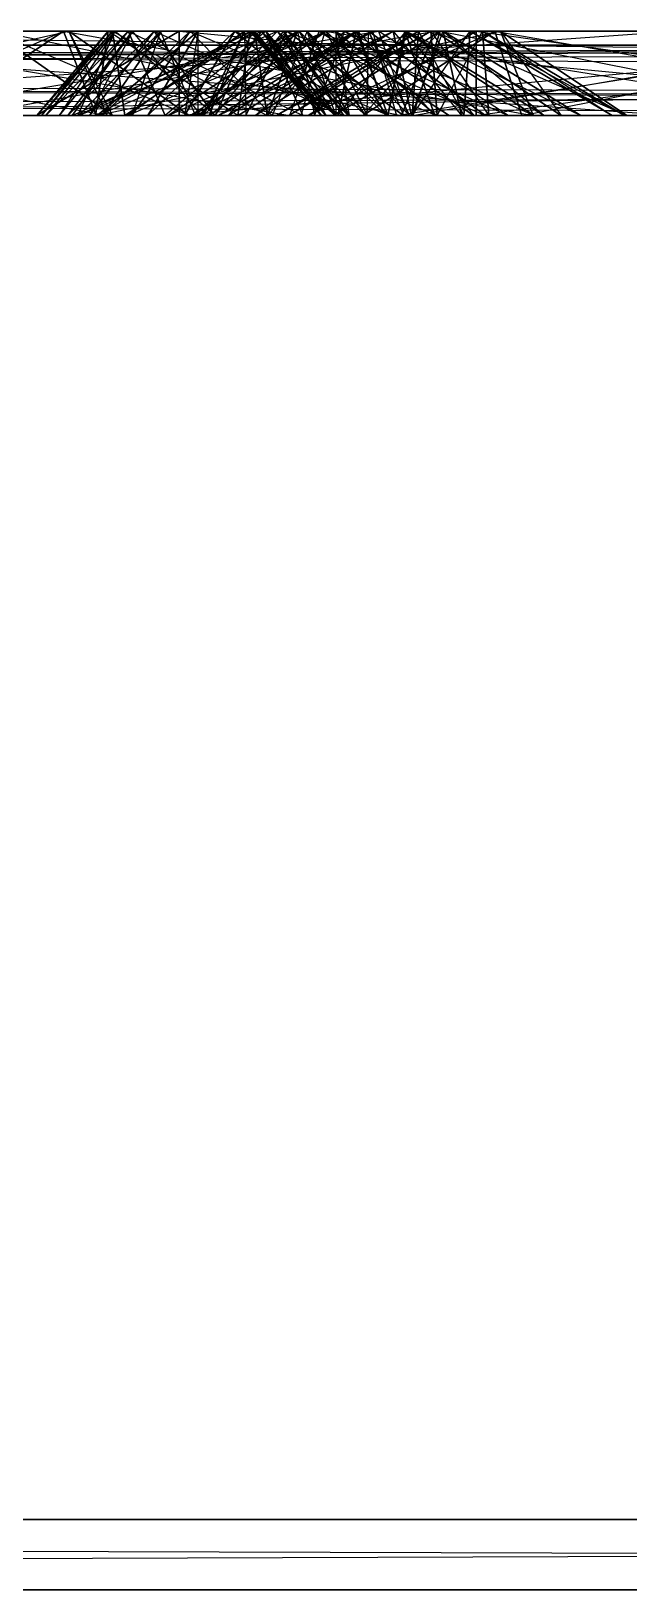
# Model space of a CAD drawing. Extents: x -14.5 to 19.3, y -2 to 15.6.
# Drawn here: x 0.022 to 0.447, y -0.55 to 0.56 of the extents above; entities that cross this region are included whole.
import ezdxf

# ---------------------------------------------------------------- set-up
doc = ezdxf.new("R2010")
doc.units = 0
doc.layers.add('UB3D', color=1, linetype='CONTINUOUS')

msp = doc.modelspace()

# ---------------------------------------------------------------- linework, layer by layer
at = {"layer": 'UB3D', "color": 2}
for points in [[(-12.573002, 0.56, 1.4732), (-12.573002, 0.5, 1.4224), (6.053666, 0.56, 1.4732)], [(-12.573002, 0.5, 1.4224), (6.053666, 0.56, 1.4732), (6.053666, 0.5, 1.4224)], [(-12.573002, 0.5, 1.6256), (-12.573002, 0.56, 1.5748), (6.053666, 0.5, 1.6256)], [(-12.573002, 0.56, 1.5748), (6.053666, 0.5, 1.6256), (6.053666, 0.56, 1.5748)], [(-12.573002, 0.56, 1.4732), (-12.573002, 0.56, 1.5748), (6.053666, 0.56, 1.4732)], [(-12.573002, 0.56, 1.5748), (6.053666, 0.56, 1.4732), (6.053666, 0.56, 1.5748)], [(-12.573002, 0.56, -13.7668), (-12.573002, 0.5, -13.8176), (6.053664, 0.56, -13.7668)], [(-12.573002, 0.5, -13.8176), (6.053664, 0.56, -13.7668), (6.053664, 0.5, -13.8176)], [(-12.573002, 0.5, -13.6144), (-12.573002, 0.56, -13.6652), (6.053664, 0.5, -13.6144)], [(-12.573002, 0.56, -13.6652), (6.053664, 0.5, -13.6144), (6.053664, 0.56, -13.6652)], [(-12.573002, 0.56, -13.7668), (-12.573002, 0.56, -13.6652), (6.053664, 0.56, -13.7668)], [(-12.573002, 0.56, -13.6652), (6.053664, 0.56, -13.7668), (6.053664, 0.56, -13.6652)], [(-10.879668, 0.56, -1.0668), (-10.879668, 0.5, -1.1176), (4.360332, 0.56, -1.0668)], [(-10.879668, 0.5, -1.1176), (4.360332, 0.56, -1.0668), (4.360332, 0.5, -1.1176)], [(-10.879668, 0.5, -0.9144), (-10.879668, 0.56, -0.9652), (4.360332, 0.5, -0.9144)], [(-10.879668, 0.56, -0.9652), (4.360332, 0.5, -0.9144), (4.360332, 0.56, -0.9652)], [(-10.879668, 0.56, -1.0668), (-10.879668, 0.56, -0.9652), (4.360332, 0.56, -1.0668)], [(-10.879668, 0.56, -0.9652), (4.360332, 0.56, -1.0668), (4.360332, 0.56, -0.9652)], [(-10.879668, 0.56, -11.2268), (-10.879668, 0.5, -11.2776), (4.360332, 0.56, -11.2268)], [(-10.879668, 0.5, -11.2776), (4.360332, 0.56, -11.2268), (4.360332, 0.5, -11.2776)], [(-10.879668, 0.5, -11.0744), (-10.879668, 0.56, -11.1252), (4.360332, 0.5, -11.0744)], [(-10.879668, 0.56, -11.1252), (4.360332, 0.5, -11.0744), (4.360332, 0.56, -11.1252)], [(-10.879668, 0.56, -11.2268), (-10.879668, 0.56, -11.1252), (4.360332, 0.56, -11.2268)], [(-10.879668, 0.56, -11.1252), (4.360332, 0.56, -11.2268), (4.360332, 0.56, -11.1252)], [(-10.456336, 0.56, -1.490133), (-10.456336, 0.5, -1.540933), (3.936998, 0.56, -1.490133)], [(-10.456336, 0.5, -1.540933), (3.936998, 0.56, -1.490133), (3.936998, 0.5, -1.540933)], [(-10.456336, 0.5, -1.337733), (-10.456336, 0.56, -1.388533), (3.936998, 0.5, -1.337733)], [(-10.456336, 0.56, -1.388533), (3.936998, 0.5, -1.337733), (3.936998, 0.56, -1.388533)], [(-10.456336, 0.56, -1.490133), (-10.456336, 0.56, -1.388533), (3.936998, 0.56, -1.490133)], [(-10.456336, 0.56, -1.388533), (3.936998, 0.56, -1.490133), (3.936998, 0.56, -1.388533)], [(-10.456336, 0.56, -10.803467), (-10.456336, 0.5, -10.854267), (3.936998, 0.56, -10.803467)], [(-10.456336, 0.5, -10.854267), (3.936998, 0.56, -10.803467), (3.936998, 0.5, -10.854267)], [(-10.456336, 0.5, -10.651067), (-10.456336, 0.56, -10.701867), (3.936998, 0.5, -10.651067)], [(-10.456336, 0.56, -10.701867), (3.936998, 0.5, -10.651067), (3.936998, 0.56, -10.701867)], [(-10.456336, 0.56, -10.803467), (-10.456336, 0.56, -10.701867), (3.936998, 0.56, -10.803467)], [(-10.456336, 0.56, -10.701867), (3.936998, 0.56, -10.803467), (3.936998, 0.56, -10.701867)], [(-0.508, 0.56, 2.785532), (-0.508, 0.5, 2.734732), (4.572, 0.56, 2.785532)], [(-0.508, 0.5, 2.734732), (4.572, 0.56, 2.785532), (4.572, 0.5, 2.734732)], [(-0.508, 0.5, 2.937932), (-0.508, 0.56, 2.887132), (4.572, 0.5, 2.937932)], [(-0.508, 0.56, 2.887132), (4.572, 0.5, 2.937932), (4.572, 0.56, 2.887132)], [(-0.508, 0.56, 2.785532), (-0.508, 0.56, 2.887132), (4.572, 0.56, 2.785532)], [(-0.508, 0.56, 2.887132), (4.572, 0.56, 2.785532), (4.572, 0.56, 2.887132)], [(-0.366889, 0.56, 12.972748), (-0.366889, 0.5, 12.921948), (0.479777, 0.56, 12.972748)], [(-0.366889, 0.5, 12.921948), (0.479777, 0.56, 12.972748), (0.479777, 0.5, 12.921948)], [(-0.366889, 0.5, 13.125148), (-0.366889, 0.56, 13.074348), (0.479777, 0.5, 13.125148)], [(-0.366889, 0.56, 13.074348), (0.479777, 0.5, 13.125148), (0.479777, 0.56, 13.074348)], [(-0.366889, 0.56, 12.972748), (-0.366889, 0.56, 13.074348), (0.479777, 0.56, 12.972748)], [(-0.366889, 0.56, 13.074348), (0.479777, 0.56, 12.972748), (0.479777, 0.56, 13.074348)], [(-0.247438, 0.56, 10.109511), (-0.302026, 0.56, 10.195199), (0.048461, 0.56, 10.29802)], [(-0.302026, 0.56, 10.195199), (0.048461, 0.56, 10.29802), (-0.006127, 0.56, 10.383708)], [(-0.220143, 0.5, 3.649332), (-0.247438, 0.56, 3.606488), (0.075756, 0.5, 3.460823)], [(-0.247438, 0.56, 3.606488), (0.075756, 0.5, 3.460823), (0.048461, 0.56, 3.417979)], [(-0.247438, 0.56, 3.606488), (-0.006127, 0.56, 3.332291), (0.048461, 0.56, 3.417979)], [(-0.247438, 0.56, 10.109511), (-0.220143, 0.5, 10.066667), (0.048461, 0.56, 10.29802)], [(-0.220143, 0.5, 10.066667), (0.048461, 0.56, 10.29802), (0.075756, 0.5, 10.255176)], [(-0.172261, 0.5, 11.193868), (-0.151195, 0.56, 11.147642), (0.205804, 0.5, 11.366163)], [(-0.151195, 0.56, 11.147642), (0.205804, 0.5, 11.366163), (0.22687, 0.56, 11.319937)], [(-0.109063, 0.56, 11.055192), (-0.151195, 0.56, 11.147642), (0.269002, 0.56, 11.227487)], [(-0.151195, 0.56, 11.147642), (0.269002, 0.56, 11.227487), (0.22687, 0.56, 11.319937)], [(-0.109063, 0.56, 11.055192), (-0.087997, 0.5, 11.008966), (0.269002, 0.56, 11.227487)], [(-0.045496, 0.5, 10.248892), (-0.092408, 0.5, 10.33901), (0.044623, 0.56, 10.295805)], [(-0.092408, 0.5, 10.33901), (0.044623, 0.56, 10.295805), (-0.002289, 0.56, 10.385923)], [(-0.087997, 0.5, 11.008966), (0.269002, 0.56, 11.227487), (0.290068, 0.5, 11.181261)], [(-0.045496, 0.5, 3.467107), (0.06808, 0.5, 3.465254), (0.044623, 0.56, 3.420194)], [(-0.045496, 0.5, 3.467107), (-0.002289, 0.56, 3.330076), (0.044623, 0.56, 3.420194)], [(-0.045496, 0.5, 10.248892), (0.044623, 0.56, 10.295805), (0.06808, 0.5, 10.250745)], [(-0.006127, 0.56, 3.332291), (-0.033422, 0.5, 3.289447), (0.079561, 0.5, 3.277702)], [(-0.033422, 0.5, 10.426552), (-0.006127, 0.56, 10.383708), (0.079561, 0.5, 10.438297)], [(-0.002289, 0.56, 3.330076), (-0.025746, 0.5, 3.285016), (0.308914, 0.56, 3.168073)], [(-0.025746, 0.5, 3.285016), (0.308914, 0.56, 3.168073), (0.285457, 0.5, 3.123013)], [(-0.025746, 0.5, 10.430983), (-0.002289, 0.56, 10.385923), (0.285457, 0.5, 10.592986)], [(-0.006127, 0.56, 3.332291), (0.048461, 0.56, 3.417979), (0.079561, 0.5, 3.277702)], [(0.048461, 0.56, 10.29802), (-0.006127, 0.56, 10.383708), (0.134149, 0.5, 10.352609)], [(-0.006127, 0.56, 10.383708), (0.134149, 0.5, 10.352609), (0.079561, 0.5, 10.438297)], [(-0.002289, 0.56, 3.330076), (0.044623, 0.56, 3.420194), (0.308914, 0.56, 3.168073)], [(-0.002289, 0.56, 10.385923), (0.285457, 0.5, 10.592986), (0.308914, 0.56, 10.547926)], [(0.044623, 0.56, 10.295805), (-0.002289, 0.56, 10.385923), (0.355826, 0.56, 10.457808)], [(-0.002289, 0.56, 10.385923), (0.355826, 0.56, 10.457808), (0.308914, 0.56, 10.547926)], [(0.0254, 0.5, 7.865532), (0.127, 0.56, 7.865532), (0.127, 0.5, 7.814732)], [(0.0254, 0.5, 7.967132), (0.127, 0.5, 8.017932), (0.127, 0.56, 7.967132)], [(0.0254, 0.5, 7.865532), (0.0254, 0.5, 7.967132), (0.127, 0.56, 7.865532)], [(0.0254, 0.5, 7.967132), (0.127, 0.56, 7.865532), (0.127, 0.56, 7.967132)], [(0.025401, 0.5, 8.288869), (0.127, 0.56, 8.288869), (0.127, 0.5, 8.238069)], [(0.025401, 0.5, 8.390467), (0.127, 0.5, 8.441267), (0.127, 0.56, 8.390467)], [(0.025401, 0.5, 8.288869), (0.025401, 0.5, 8.390467), (0.127, 0.56, 8.288869)], [(0.025401, 0.5, 8.390467), (0.127, 0.56, 8.288869), (0.127, 0.56, 8.390467)], [(0.067578, 0.5, 5.68478), (0.07643, 0.56, 5.583572), (0.025826, 0.5, 5.579146)], [(0.07643, 0.56, 5.583572), (0.025826, 0.5, 5.579146), (0.079645, 0.56, 5.546817)], [(0.025826, 0.5, 5.579146), (0.079645, 0.56, 5.546817), (0.029041, 0.5, 5.542391)], [(0.067578, 0.5, 5.491216), (0.025826, 0.5, 5.59685), (0.07643, 0.56, 5.592424)], [(0.025826, 0.5, 5.59685), (0.07643, 0.56, 5.592424), (0.029041, 0.5, 5.633606)], [(0.079645, 0.56, 5.546817), (0.029041, 0.5, 5.542391), (0.088497, 0.5, 5.445609)], [(0.07643, 0.56, 5.592424), (0.029041, 0.5, 5.633606), (0.079645, 0.56, 5.62918)], [(0.029041, 0.5, 5.633606), (0.079645, 0.56, 5.62918), (0.088497, 0.5, 5.730388)], [(0.054887, 0.5, 5.636228), (0.081183, 0.56, 5.538095), (0.032116, 0.5, 5.524947)], [(0.081183, 0.56, 5.538095), (0.032116, 0.5, 5.524947), (0.090733, 0.56, 5.502457)], [(0.032116, 0.5, 5.524947), (0.090733, 0.56, 5.502457), (0.041666, 0.5, 5.489309)], [(0.05489, 0.5, 5.539767), (0.032116, 0.5, 5.651047), (0.081183, 0.56, 5.6379)], [(0.032116, 0.5, 5.651047), (0.081183, 0.56, 5.6379), (0.041665, 0.5, 5.686686)], [(0.081183, 0.56, 5.6379), (0.041665, 0.5, 5.686686), (0.090732, 0.56, 5.673539)], [(0.041665, 0.5, 5.686686), (0.090732, 0.56, 5.673539), (0.117025, 0.5, 5.771672)], [(0.090733, 0.56, 5.502457), (0.041666, 0.5, 5.489309), (0.117029, 0.5, 5.404324)], [(0.06808, 0.5, 3.465254), (0.044623, 0.56, 3.420194), (0.379283, 0.5, 3.303251)], [(0.044623, 0.56, 3.420194), (0.379283, 0.5, 3.303251), (0.355826, 0.56, 3.258191)], [(0.044623, 0.56, 3.420194), (0.308914, 0.56, 3.168073), (0.355826, 0.56, 3.258191)], [(0.044623, 0.56, 10.295805), (0.06808, 0.5, 10.250745), (0.355826, 0.56, 10.457808)], [(0.050822, 0.5, 5.589783), (0.04772, 0.5, 5.70333), (0.093759, 0.56, 5.681861)], [(0.04772, 0.5, 5.70333), (0.093759, 0.56, 5.681861), (0.063313, 0.5, 5.736769)], [(0.050823, 0.5, 5.586215), (0.09376, 0.56, 5.494137), (0.047721, 0.5, 5.472668)], [(0.09376, 0.56, 5.494137), (0.047721, 0.5, 5.472668), (0.109353, 0.56, 5.460698)], [(0.047721, 0.5, 5.472668), (0.109353, 0.56, 5.460698), (0.063314, 0.5, 5.439229)], [(0.075756, 0.5, 3.460823), (0.048461, 0.56, 3.417979), (0.134149, 0.5, 3.36339)], [(0.048461, 0.56, 3.417979), (0.079561, 0.5, 3.277702), (0.134149, 0.5, 3.36339)], [(0.048461, 0.56, 10.29802), (0.075756, 0.5, 10.255176), (0.134149, 0.5, 10.352609)], [(0.1429, 0.5, 5.546847), (0.050822, 0.5, 5.589783), (0.185837, 0.56, 5.638925)], [(0.050822, 0.5, 5.589783), (0.185837, 0.56, 5.638925), (0.093759, 0.56, 5.681861)], [(0.050823, 0.5, 5.586215), (0.142901, 0.5, 5.629151), (0.09376, 0.56, 5.494137)], [(0.054887, 0.5, 5.636228), (0.153019, 0.5, 5.662524), (0.081183, 0.56, 5.538095)], [(0.153022, 0.5, 5.513475), (0.05489, 0.5, 5.539767), (0.179315, 0.56, 5.611608)], [(0.05489, 0.5, 5.539767), (0.179315, 0.56, 5.611608), (0.081183, 0.56, 5.6379)], [(0.055508, 0.5, 5.536252), (0.113781, 0.56, 5.45303), (0.07217, 0.5, 5.423893)], [(0.055508, 0.5, 5.536252), (0.13873, 0.5, 5.594524), (0.113781, 0.56, 5.45303)], [(0.055509, 0.5, 5.639745), (0.072169, 0.5, 5.752103), (0.11378, 0.56, 5.722967)], [(0.138731, 0.5, 5.581475), (0.055509, 0.5, 5.639745), (0.197002, 0.56, 5.664697)], [(0.055509, 0.5, 5.639745), (0.197002, 0.56, 5.664697), (0.11378, 0.56, 5.722967)], [(0.093759, 0.56, 5.681861), (0.063313, 0.5, 5.736769), (0.109352, 0.56, 5.7153)], [(0.063313, 0.5, 5.736769), (0.109352, 0.56, 5.7153), (0.152289, 0.5, 5.807378)], [(0.109353, 0.56, 5.460698), (0.063314, 0.5, 5.439229), (0.15229, 0.5, 5.36862)], [(0.067578, 0.5, 5.68478), (0.168786, 0.5, 5.693632), (0.07643, 0.56, 5.583572)], [(0.168786, 0.5, 5.482364), (0.067578, 0.5, 5.491216), (0.177638, 0.56, 5.583572)], [(0.067578, 0.5, 5.491216), (0.177638, 0.56, 5.583572), (0.07643, 0.56, 5.592424)], [(0.06808, 0.5, 10.250745), (0.355826, 0.56, 10.457808), (0.379283, 0.5, 10.412748)], [(0.068796, 0.5, 5.688136), (0.104715, 0.5, 5.795893), (0.140634, 0.56, 5.759974)], [(0.140634, 0.5, 5.616298), (0.068796, 0.5, 5.688136), (0.212472, 0.56, 5.688136)], [(0.068796, 0.5, 5.688136), (0.212472, 0.56, 5.688136), (0.140634, 0.56, 5.759974)], [(0.068798, 0.5, 5.487861), (0.140636, 0.56, 5.416023), (0.104717, 0.5, 5.380104)], [(0.068798, 0.5, 5.487861), (0.140636, 0.5, 5.559699), (0.140636, 0.56, 5.416023)], [(0.072169, 0.5, 5.752103), (0.11378, 0.56, 5.722967), (0.093331, 0.5, 5.782326)], [(0.113781, 0.56, 5.45303), (0.07217, 0.5, 5.423893), (0.134944, 0.56, 5.422806)], [(0.07217, 0.5, 5.423893), (0.134944, 0.56, 5.422806), (0.093333, 0.5, 5.393669)], [(0.168786, 0.5, 5.693632), (0.07643, 0.56, 5.583572), (0.177638, 0.56, 5.592424)], [(0.07643, 0.56, 5.583572), (0.177638, 0.56, 5.592424), (0.079645, 0.56, 5.546817)], [(0.177638, 0.56, 5.583572), (0.07643, 0.56, 5.592424), (0.180853, 0.56, 5.620328)], [(0.07643, 0.56, 5.592424), (0.180853, 0.56, 5.620328), (0.079645, 0.56, 5.62918)], [(0.177638, 0.56, 5.592424), (0.079645, 0.56, 5.546817), (0.180853, 0.56, 5.555669)], [(0.079645, 0.56, 5.546817), (0.180853, 0.56, 5.555669), (0.088497, 0.5, 5.445609)], [(0.180853, 0.56, 5.620328), (0.079645, 0.56, 5.62918), (0.189705, 0.5, 5.721536)], [(0.079645, 0.56, 5.62918), (0.189705, 0.5, 5.721536), (0.088497, 0.5, 5.730388)], [(0.153019, 0.5, 5.662524), (0.081183, 0.56, 5.538095), (0.179315, 0.56, 5.564391)], [(0.081183, 0.56, 5.538095), (0.179315, 0.56, 5.564391), (0.090733, 0.56, 5.502457)], [(0.179315, 0.56, 5.611608), (0.081183, 0.56, 5.6379), (0.188864, 0.56, 5.647247)], [(0.081183, 0.56, 5.6379), (0.188864, 0.56, 5.647247), (0.090732, 0.56, 5.673539)], [(0.180853, 0.56, 5.555669), (0.088497, 0.5, 5.445609), (0.189705, 0.5, 5.454461)], [(0.090284, 0.5, 5.733482), (0.144369, 0.5, 5.833366), (0.173506, 0.56, 5.791755)], [(0.148556, 0.5, 5.65026), (0.090284, 0.5, 5.733482), (0.231778, 0.56, 5.708533)], [(0.090284, 0.5, 5.733482), (0.231778, 0.56, 5.708533), (0.173506, 0.56, 5.791755)], [(0.090287, 0.5, 5.442513), (0.173509, 0.56, 5.384242), (0.144373, 0.5, 5.342631)], [(0.090287, 0.5, 5.442513), (0.148557, 0.5, 5.525735), (0.173509, 0.56, 5.384242)], [(0.188864, 0.56, 5.647247), (0.090732, 0.56, 5.673539), (0.215157, 0.5, 5.74538)], [(0.090732, 0.56, 5.673539), (0.215157, 0.5, 5.74538), (0.117025, 0.5, 5.771672)], [(0.179315, 0.56, 5.564391), (0.090733, 0.56, 5.502457), (0.188865, 0.56, 5.528753)], [(0.090733, 0.56, 5.502457), (0.188865, 0.56, 5.528753), (0.117029, 0.5, 5.404324)], [(0.11378, 0.56, 5.722967), (0.093331, 0.5, 5.782326), (0.134942, 0.56, 5.75319)], [(0.093331, 0.5, 5.782326), (0.134942, 0.56, 5.75319), (0.193213, 0.5, 5.836412)], [(0.134944, 0.56, 5.422806), (0.093333, 0.5, 5.393669), (0.193217, 0.5, 5.339584)], [(0.185837, 0.56, 5.638925), (0.093759, 0.56, 5.681861), (0.20143, 0.56, 5.672364)], [(0.093759, 0.56, 5.681861), (0.20143, 0.56, 5.672364), (0.109352, 0.56, 5.7153)], [(0.142901, 0.5, 5.629151), (0.09376, 0.56, 5.494137), (0.185838, 0.56, 5.537073)], [(0.09376, 0.56, 5.494137), (0.185838, 0.56, 5.537073), (0.109353, 0.56, 5.460698)], [(0.104715, 0.5, 5.795893), (0.140634, 0.56, 5.759974), (0.130804, 0.5, 5.821982)], [(0.140636, 0.56, 5.416023), (0.104717, 0.5, 5.380104), (0.166725, 0.56, 5.389934)], [(0.104717, 0.5, 5.380104), (0.166725, 0.56, 5.389934), (0.130806, 0.5, 5.354015)], [(0.20143, 0.56, 5.672364), (0.109352, 0.56, 5.7153), (0.244367, 0.5, 5.764442)], [(0.109352, 0.56, 5.7153), (0.244367, 0.5, 5.764442), (0.152289, 0.5, 5.807378)], [(0.185838, 0.56, 5.537073), (0.109353, 0.56, 5.460698), (0.201431, 0.56, 5.503634)], [(0.109353, 0.56, 5.460698), (0.201431, 0.56, 5.503634), (0.15229, 0.5, 5.36862)], [(0.197002, 0.56, 5.664697), (0.11378, 0.56, 5.722967), (0.218164, 0.56, 5.69492)], [(0.11378, 0.56, 5.722967), (0.218164, 0.56, 5.69492), (0.134942, 0.56, 5.75319)], [(0.13873, 0.5, 5.594524), (0.113781, 0.56, 5.45303), (0.197003, 0.56, 5.511302)], [(0.113781, 0.56, 5.45303), (0.197003, 0.56, 5.511302), (0.134944, 0.56, 5.422806)], [(0.188865, 0.56, 5.528753), (0.117029, 0.5, 5.404324), (0.215161, 0.5, 5.43062)], [(0.11932, 0.5, 5.774409), (0.189929, 0.5, 5.863385), (0.211398, 0.56, 5.817346)], [(0.162256, 0.5, 5.682331), (0.11932, 0.5, 5.774409), (0.254334, 0.56, 5.725268)], [(0.11932, 0.5, 5.774409), (0.254334, 0.56, 5.725268), (0.211398, 0.56, 5.817346)], [(0.119321, 0.5, 5.401589), (0.211399, 0.56, 5.358652), (0.18993, 0.5, 5.312613)], [(0.119321, 0.5, 5.401589), (0.162257, 0.5, 5.493667), (0.211399, 0.56, 5.358652)], [(0.127, 0.56, 7.865532), (0.127, 0.5, 7.814732), (0.762, 0.56, 7.865532)], [(0.127, 0.5, 7.814732), (0.762, 0.56, 7.865532), (0.762, 0.5, 7.814732)], [(0.127, 0.5, 8.017932), (0.127, 0.56, 7.967132), (0.762, 0.5, 8.017932)], [(0.127, 0.56, 7.967132), (0.762, 0.5, 8.017932), (0.762, 0.56, 7.967132)], [(0.127, 0.56, 7.865532), (0.127, 0.56, 7.967132), (0.762, 0.56, 7.865532)], [(0.127, 0.56, 7.967132), (0.762, 0.56, 7.865532), (0.762, 0.56, 7.967132)], [(0.127, 0.56, 8.288869), (0.127, 0.5, 8.238069), (0.762, 0.56, 8.288867)], [(0.127, 0.5, 8.238069), (0.762, 0.56, 8.288867), (0.762, 0.5, 8.238067)], [(0.127, 0.5, 8.441267), (0.127, 0.56, 8.390467), (0.762, 0.5, 8.441265)], [(0.127, 0.56, 8.390467), (0.762, 0.5, 8.441265), (0.762, 0.56, 8.390465)], [(0.127, 0.56, 8.288869), (0.127, 0.56, 8.390467), (0.762, 0.56, 8.288867)], [(0.127, 0.56, 8.390467), (0.762, 0.56, 8.288867), (0.762, 0.56, 8.390465)], [(0.140634, 0.56, 5.759974), (0.130804, 0.5, 5.821982), (0.166723, 0.56, 5.786063)], [(0.130804, 0.5, 5.821982), (0.166723, 0.56, 5.786063), (0.238561, 0.5, 5.857901)], [(0.166725, 0.56, 5.389934), (0.130806, 0.5, 5.354015), (0.238563, 0.5, 5.318096)], [(0.218164, 0.56, 5.69492), (0.134942, 0.56, 5.75319), (0.276435, 0.5, 5.778142)], [(0.134942, 0.56, 5.75319), (0.276435, 0.5, 5.778142), (0.193213, 0.5, 5.836412)], [(0.197003, 0.56, 5.511302), (0.134944, 0.56, 5.422806), (0.218166, 0.56, 5.481078)], [(0.134944, 0.56, 5.422806), (0.218166, 0.56, 5.481078), (0.193217, 0.5, 5.339584)], [(0.135207, 0.5, 11.287684), (0.214022, 0.5, 11.369484), (0.230979, 0.56, 11.321598)], [(0.169121, 0.5, 11.191912), (0.135207, 0.5, 11.287684), (0.264893, 0.56, 11.225826)], [(0.135207, 0.5, 11.287684), (0.264893, 0.56, 11.225826), (0.230979, 0.56, 11.321598)], [(0.13873, 0.5, 5.594524), (0.238614, 0.5, 5.540439), (0.197003, 0.56, 5.511302)], [(0.138731, 0.5, 5.581475), (0.197002, 0.56, 5.664697), (0.238613, 0.5, 5.635561)], [(0.140634, 0.5, 5.616298), (0.212472, 0.56, 5.688136), (0.248391, 0.5, 5.652217)], [(0.212472, 0.56, 5.688136), (0.140634, 0.56, 5.759974), (0.238561, 0.56, 5.714225)], [(0.140634, 0.56, 5.759974), (0.238561, 0.56, 5.714225), (0.166723, 0.56, 5.786063)], [(0.140636, 0.5, 5.559699), (0.248393, 0.5, 5.52378), (0.212474, 0.56, 5.487861)], [(0.140636, 0.5, 5.559699), (0.140636, 0.56, 5.416023), (0.212474, 0.56, 5.487861)], [(0.140636, 0.56, 5.416023), (0.212474, 0.56, 5.487861), (0.166725, 0.56, 5.389934)], [(0.1429, 0.5, 5.546847), (0.185837, 0.56, 5.638925), (0.231876, 0.5, 5.617456)], [(0.142901, 0.5, 5.629151), (0.231877, 0.5, 5.558542), (0.185838, 0.56, 5.537073)], [(0.144369, 0.5, 5.833366), (0.173506, 0.56, 5.791755), (0.174593, 0.5, 5.854529)], [(0.173509, 0.56, 5.384242), (0.144373, 0.5, 5.342631), (0.203732, 0.56, 5.36308)], [(0.144373, 0.5, 5.342631), (0.203732, 0.56, 5.36308), (0.174596, 0.5, 5.321469)], [(0.148556, 0.5, 5.65026), (0.231778, 0.56, 5.708533), (0.260915, 0.5, 5.666922)], [(0.148557, 0.5, 5.525735), (0.260915, 0.5, 5.509075), (0.231779, 0.56, 5.467464)], [(0.148557, 0.5, 5.525735), (0.173509, 0.56, 5.384242), (0.231779, 0.56, 5.467464)], [(0.201431, 0.56, 5.503634), (0.15229, 0.5, 5.36862), (0.244368, 0.5, 5.411556)], [(0.153019, 0.5, 5.662524), (0.228382, 0.5, 5.577539), (0.179315, 0.56, 5.564391)], [(0.153022, 0.5, 5.513475), (0.179315, 0.56, 5.611608), (0.228382, 0.5, 5.598461)], [(0.155024, 0.5, 5.80967), (0.240009, 0.5, 5.885033), (0.253157, 0.56, 5.835966)], [(0.18132, 0.5, 5.711538), (0.155024, 0.5, 5.80967), (0.279453, 0.56, 5.737834)], [(0.155024, 0.5, 5.80967), (0.279453, 0.56, 5.737834), (0.253157, 0.56, 5.835966)], [(0.155027, 0.5, 5.366325), (0.25316, 0.56, 5.340032), (0.240013, 0.5, 5.290965)], [(0.155027, 0.5, 5.366325), (0.181319, 0.5, 5.464457), (0.25316, 0.56, 5.340032)], [(0.162256, 0.5, 5.682331), (0.254334, 0.56, 5.725268), (0.275803, 0.5, 5.679229)], [(0.162257, 0.5, 5.493667), (0.275804, 0.5, 5.496769), (0.254335, 0.56, 5.45073)], [(0.162257, 0.5, 5.493667), (0.211399, 0.56, 5.358652), (0.254335, 0.56, 5.45073)], [(0.238561, 0.56, 5.714225), (0.166723, 0.56, 5.786063), (0.310399, 0.5, 5.786063)], [(0.166723, 0.56, 5.786063), (0.310399, 0.5, 5.786063), (0.238561, 0.5, 5.857901)], [(0.212474, 0.56, 5.487861), (0.166725, 0.56, 5.389934), (0.238563, 0.56, 5.461772)], [(0.166725, 0.56, 5.389934), (0.238563, 0.56, 5.461772), (0.238563, 0.5, 5.318096)], [(0.168786, 0.5, 5.693632), (0.228242, 0.5, 5.59685), (0.177638, 0.56, 5.592424)], [(0.168786, 0.5, 5.482364), (0.177638, 0.56, 5.583572), (0.228242, 0.5, 5.579146)], [(0.169121, 0.5, 11.191912), (0.264893, 0.56, 11.225826), (0.28185, 0.5, 11.17794)], [(0.173506, 0.56, 5.791755), (0.174593, 0.5, 5.854529), (0.20373, 0.56, 5.812918)], [(0.231778, 0.56, 5.708533), (0.173506, 0.56, 5.791755), (0.262002, 0.56, 5.729696)], [(0.173506, 0.56, 5.791755), (0.262002, 0.56, 5.729696), (0.20373, 0.56, 5.812918)], [(0.173509, 0.56, 5.384242), (0.231779, 0.56, 5.467464), (0.203732, 0.56, 5.36308)], [(0.174593, 0.5, 5.854529), (0.20373, 0.56, 5.812918), (0.286952, 0.5, 5.871191)], [(0.203732, 0.56, 5.36308), (0.174596, 0.5, 5.321469), (0.286954, 0.5, 5.304809)], [(0.228242, 0.5, 5.59685), (0.177638, 0.56, 5.592424), (0.231457, 0.5, 5.560095)], [(0.177638, 0.56, 5.592424), (0.231457, 0.5, 5.560095), (0.180853, 0.56, 5.555669)], [(0.177638, 0.56, 5.583572), (0.228242, 0.5, 5.579146), (0.180853, 0.56, 5.620328)], [(0.228382, 0.5, 5.577539), (0.179315, 0.56, 5.564391), (0.237932, 0.5, 5.541901)], [(0.179315, 0.56, 5.564391), (0.237932, 0.5, 5.541901), (0.188865, 0.56, 5.528753)], [(0.179315, 0.56, 5.611608), (0.228382, 0.5, 5.598461), (0.188864, 0.56, 5.647247)], [(0.231457, 0.5, 5.560095), (0.180853, 0.56, 5.555669), (0.189705, 0.5, 5.454461)], [(0.228242, 0.5, 5.579146), (0.180853, 0.56, 5.620328), (0.231457, 0.5, 5.615902)], [(0.180853, 0.56, 5.620328), (0.231457, 0.5, 5.615902), (0.189705, 0.5, 5.721536)], [(0.181319, 0.5, 5.464457), (0.292599, 0.5, 5.487231), (0.279452, 0.56, 5.438164)], [(0.181319, 0.5, 5.464457), (0.25316, 0.56, 5.340032), (0.279452, 0.56, 5.438164)], [(0.18132, 0.5, 5.711538), (0.279453, 0.56, 5.737834), (0.292601, 0.5, 5.688767)], [(0.185837, 0.56, 5.638925), (0.231876, 0.5, 5.617456), (0.20143, 0.56, 5.672364)], [(0.231877, 0.5, 5.558542), (0.185838, 0.56, 5.537073), (0.24747, 0.5, 5.525103)], [(0.185838, 0.56, 5.537073), (0.24747, 0.5, 5.525103), (0.201431, 0.56, 5.503634)], [(0.228382, 0.5, 5.598461), (0.188864, 0.56, 5.647247), (0.237931, 0.5, 5.6341)], [(0.188864, 0.56, 5.647247), (0.237931, 0.5, 5.6341), (0.215157, 0.5, 5.74538)], [(0.237932, 0.5, 5.541901), (0.188865, 0.56, 5.528753), (0.215161, 0.5, 5.43062)], [(0.189929, 0.5, 5.863385), (0.211398, 0.56, 5.817346), (0.223368, 0.5, 5.878978)], [(0.211399, 0.56, 5.358652), (0.18993, 0.5, 5.312613), (0.244838, 0.56, 5.343059)], [(0.18993, 0.5, 5.312613), (0.244838, 0.56, 5.343059), (0.223369, 0.5, 5.29702)], [(0.218166, 0.56, 5.481078), (0.193217, 0.5, 5.339584), (0.276439, 0.5, 5.397856)], [(0.196306, 0.5, 5.838197), (0.293086, 0.5, 5.897659), (0.297515, 0.56, 5.847054)], [(0.205162, 0.5, 5.736989), (0.196306, 0.5, 5.838197), (0.306371, 0.56, 5.745846)], [(0.196306, 0.5, 5.838197), (0.306371, 0.56, 5.745846), (0.297515, 0.56, 5.847054)], [(0.196311, 0.5, 5.337797), (0.297519, 0.56, 5.328945), (0.293093, 0.5, 5.278341)], [(0.196311, 0.5, 5.337797), (0.205163, 0.5, 5.439005), (0.297519, 0.56, 5.328945)], [(0.197002, 0.56, 5.664697), (0.238613, 0.5, 5.635561), (0.218164, 0.56, 5.69492)], [(0.238614, 0.5, 5.540439), (0.197003, 0.56, 5.511302), (0.259777, 0.5, 5.510215)], [(0.197003, 0.56, 5.511302), (0.259777, 0.5, 5.510215), (0.218166, 0.56, 5.481078)], [(0.231876, 0.5, 5.617456), (0.20143, 0.56, 5.672364), (0.247469, 0.5, 5.650895)], [(0.20143, 0.56, 5.672364), (0.247469, 0.5, 5.650895), (0.244367, 0.5, 5.764442)], [(0.24747, 0.5, 5.525103), (0.201431, 0.56, 5.503634), (0.244368, 0.5, 5.411556)], [(0.262002, 0.56, 5.729696), (0.20373, 0.56, 5.812918), (0.345224, 0.5, 5.787969)], [(0.20373, 0.56, 5.812918), (0.345224, 0.5, 5.787969), (0.286952, 0.5, 5.871191)], [(0.231779, 0.56, 5.467464), (0.203732, 0.56, 5.36308), (0.262002, 0.56, 5.446302)], [(0.203732, 0.56, 5.36308), (0.262002, 0.56, 5.446302), (0.286954, 0.5, 5.304809)], [(0.205162, 0.5, 5.736989), (0.306371, 0.56, 5.745846), (0.3108, 0.5, 5.695241)], [(0.205163, 0.5, 5.439005), (0.310797, 0.5, 5.480757), (0.306371, 0.56, 5.430153)], [(0.205163, 0.5, 5.439005), (0.297519, 0.56, 5.328945), (0.306371, 0.56, 5.430153)], [(0.205804, 0.5, 11.366163), (0.22687, 0.56, 11.319937), (0.319321, 0.5, 11.362069)], [(0.211398, 0.56, 5.817346), (0.223368, 0.5, 5.878978), (0.244837, 0.56, 5.832939)], [(0.254334, 0.56, 5.725268), (0.211398, 0.56, 5.817346), (0.287773, 0.56, 5.740861)], [(0.211398, 0.56, 5.817346), (0.287773, 0.56, 5.740861), (0.244837, 0.56, 5.832939)], [(0.211399, 0.56, 5.358652), (0.254335, 0.56, 5.45073), (0.244838, 0.56, 5.343059)], [(0.212472, 0.56, 5.688136), (0.248391, 0.5, 5.652217), (0.238561, 0.56, 5.714225)], [(0.248393, 0.5, 5.52378), (0.212474, 0.56, 5.487861), (0.274482, 0.5, 5.497691)], [(0.212474, 0.56, 5.487861), (0.274482, 0.5, 5.497691), (0.238563, 0.56, 5.461772)], [(0.214022, 0.5, 11.369484), (0.230979, 0.56, 11.321598), (0.605666, 0.5, 11.508172)], [(0.238613, 0.5, 5.635561), (0.218164, 0.56, 5.69492), (0.259775, 0.5, 5.665784)], [(0.218164, 0.56, 5.69492), (0.259775, 0.5, 5.665784), (0.276435, 0.5, 5.778142)], [(0.259777, 0.5, 5.510215), (0.218166, 0.56, 5.481078), (0.276439, 0.5, 5.397856)], [(0.219065, 0.5, 3.20508), (0.31293, 0.56, 3.1662), (0.29349, 0.5, 3.119267)], [(0.219065, 0.5, 3.20508), (0.257945, 0.5, 3.298944), (0.31293, 0.56, 3.1662)], [(0.219065, 0.5, 10.510919), (0.29349, 0.5, 10.596732), (0.31293, 0.56, 10.549799)], [(0.257945, 0.5, 10.417055), (0.219065, 0.5, 10.510919), (0.35181, 0.56, 10.455935)], [(0.219065, 0.5, 10.510919), (0.35181, 0.56, 10.455935), (0.31293, 0.56, 10.549799)], [(0.223368, 0.5, 5.878978), (0.244837, 0.56, 5.832939), (0.336915, 0.5, 5.875876)], [(0.244838, 0.56, 5.343059), (0.223369, 0.5, 5.29702), (0.336916, 0.5, 5.300122)], [(0.269002, 0.56, 11.227487), (0.22687, 0.56, 11.319937), (0.361453, 0.5, 11.269619)], [(0.22687, 0.56, 11.319937), (0.361453, 0.5, 11.269619), (0.319321, 0.5, 11.362069)], [(0.230979, 0.56, 11.321598), (0.605666, 0.5, 11.508172), (0.622623, 0.56, 11.460286)], [(0.264893, 0.56, 11.225826), (0.230979, 0.56, 11.321598), (0.656537, 0.56, 11.364514)], [(0.230979, 0.56, 11.321598), (0.656537, 0.56, 11.364514), (0.622623, 0.56, 11.460286)], [(0.231778, 0.56, 5.708533), (0.260915, 0.5, 5.666922), (0.262002, 0.56, 5.729696)], [(0.260915, 0.5, 5.509075), (0.231779, 0.56, 5.467464), (0.291138, 0.5, 5.487913)], [(0.231779, 0.56, 5.467464), (0.291138, 0.5, 5.487913), (0.262002, 0.56, 5.446302)], [(0.237067, 0.5, 5.325532), (0.338667, 0.56, 5.325532), (0.338667, 0.5, 5.274732)], [(0.237067, 0.5, 5.427132), (0.338667, 0.5, 5.477932), (0.338667, 0.56, 5.427132)], [(0.237067, 0.5, 5.325532), (0.237067, 0.5, 5.427132), (0.338667, 0.56, 5.325532)], [(0.237067, 0.5, 5.427132), (0.338667, 0.56, 5.325532), (0.338667, 0.56, 5.427132)], [(0.248391, 0.5, 5.652217), (0.238561, 0.56, 5.714225), (0.27448, 0.5, 5.678306)], [(0.238561, 0.56, 5.714225), (0.27448, 0.5, 5.678306), (0.310399, 0.5, 5.786063)], [(0.274482, 0.5, 5.497691), (0.238563, 0.56, 5.461772), (0.310401, 0.5, 5.389934)], [(0.238563, 0.56, 5.461772), (0.238563, 0.5, 5.318096), (0.310401, 0.5, 5.389934)], [(0.240009, 0.5, 5.885033), (0.253157, 0.56, 5.835966), (0.275647, 0.5, 5.894583)], [(0.25316, 0.56, 5.340032), (0.240013, 0.5, 5.290965), (0.288799, 0.56, 5.330483)], [(0.240013, 0.5, 5.290965), (0.288799, 0.56, 5.330483), (0.275652, 0.5, 5.281416)], [(0.287773, 0.56, 5.740861), (0.244837, 0.56, 5.832939), (0.379851, 0.5, 5.783798)], [(0.244837, 0.56, 5.832939), (0.379851, 0.5, 5.783798), (0.336915, 0.5, 5.875876)], [(0.254335, 0.56, 5.45073), (0.244838, 0.56, 5.343059), (0.287774, 0.56, 5.435137)], [(0.244838, 0.56, 5.343059), (0.287774, 0.56, 5.435137), (0.336916, 0.5, 5.300122)], [(0.253157, 0.56, 5.835966), (0.275647, 0.5, 5.894583), (0.288795, 0.56, 5.845516)], [(0.279453, 0.56, 5.737834), (0.253157, 0.56, 5.835966), (0.315091, 0.56, 5.747384)], [(0.253157, 0.56, 5.835966), (0.315091, 0.56, 5.747384), (0.288795, 0.56, 5.845516)], [(0.25316, 0.56, 5.340032), (0.279452, 0.56, 5.438164), (0.288799, 0.56, 5.330483)], [(0.254334, 0.56, 5.725268), (0.275803, 0.5, 5.679229), (0.287773, 0.56, 5.740861)], [(0.275804, 0.5, 5.496769), (0.254335, 0.56, 5.45073), (0.309243, 0.5, 5.481176)], [(0.254335, 0.56, 5.45073), (0.309243, 0.5, 5.481176), (0.287774, 0.56, 5.435137)], [(0.257945, 0.5, 3.298944), (0.37125, 0.5, 3.306997), (0.35181, 0.56, 3.260064)], [(0.257945, 0.5, 3.298944), (0.31293, 0.56, 3.1662), (0.35181, 0.56, 3.260064)], [(0.257945, 0.5, 10.417055), (0.35181, 0.56, 10.455935), (0.37125, 0.5, 10.409002)], [(0.260915, 0.5, 5.666922), (0.262002, 0.56, 5.729696), (0.291139, 0.5, 5.688085)], [(0.291138, 0.5, 5.487913), (0.262002, 0.56, 5.446302), (0.345224, 0.5, 5.388031)], [(0.262002, 0.56, 5.446302), (0.286954, 0.5, 5.304809), (0.345224, 0.5, 5.388031)], [(0.262002, 0.56, 5.729696), (0.291139, 0.5, 5.688085), (0.345224, 0.5, 5.787969)], [(0.264893, 0.56, 11.225826), (0.28185, 0.5, 11.17794), (0.656537, 0.56, 11.364514)], [(0.269002, 0.56, 11.227487), (0.290068, 0.5, 11.181261), (0.361453, 0.5, 11.269619)], [(0.275647, 0.5, 5.894583), (0.288795, 0.56, 5.845516), (0.386928, 0.5, 5.871812)], [(0.288799, 0.56, 5.330483), (0.275652, 0.5, 5.281416), (0.386932, 0.5, 5.30419)], [(0.275803, 0.5, 5.679229), (0.287773, 0.56, 5.740861), (0.309242, 0.5, 5.694822)], [(0.292599, 0.5, 5.487231), (0.279452, 0.56, 5.438164), (0.328238, 0.5, 5.477682)], [(0.279452, 0.56, 5.438164), (0.328238, 0.5, 5.477682), (0.315091, 0.56, 5.428615)], [(0.279452, 0.56, 5.438164), (0.288799, 0.56, 5.330483), (0.315091, 0.56, 5.428615)], [(0.279453, 0.56, 5.737834), (0.292601, 0.5, 5.688767), (0.315091, 0.56, 5.747384)], [(0.28185, 0.5, 11.17794), (0.656537, 0.56, 11.364514), (0.673494, 0.5, 11.316628)], [(0.308914, 0.56, 3.168073), (0.285457, 0.5, 3.123013), (0.399033, 0.5, 3.12116)], [(0.285457, 0.5, 10.592986), (0.308914, 0.56, 10.547926), (0.399033, 0.5, 10.594839)], [(0.287773, 0.56, 5.740861), (0.309242, 0.5, 5.694822), (0.379851, 0.5, 5.783798)], [(0.309243, 0.5, 5.481176), (0.287774, 0.56, 5.435137), (0.379852, 0.5, 5.3922)], [(0.287774, 0.56, 5.435137), (0.336916, 0.5, 5.300122), (0.379852, 0.5, 5.3922)], [(0.315091, 0.56, 5.747384), (0.288795, 0.56, 5.845516), (0.413224, 0.5, 5.77368)], [(0.288795, 0.56, 5.845516), (0.413224, 0.5, 5.77368), (0.386928, 0.5, 5.871812)], [(0.288799, 0.56, 5.330483), (0.315091, 0.56, 5.428615), (0.386932, 0.5, 5.30419)], [(0.292601, 0.5, 5.688767), (0.315091, 0.56, 5.747384), (0.328239, 0.5, 5.698317)], [(0.293086, 0.5, 5.897659), (0.297515, 0.56, 5.847054), (0.329844, 0.5, 5.900876)], [(0.297519, 0.56, 5.328945), (0.293093, 0.5, 5.278341), (0.334275, 0.56, 5.32573)], [(0.293093, 0.5, 5.278341), (0.334275, 0.56, 5.32573), (0.329849, 0.5, 5.275126)], [(0.31293, 0.56, 3.1662), (0.29349, 0.5, 3.119267), (0.637069, 0.56, 3.031938)], [(0.29349, 0.5, 3.119267), (0.637069, 0.56, 3.031938), (0.617629, 0.5, 2.985005)], [(0.29349, 0.5, 10.596732), (0.31293, 0.56, 10.549799), (0.617629, 0.5, 10.730994)], [(0.297515, 0.56, 5.847054), (0.329844, 0.5, 5.900876), (0.334273, 0.56, 5.850271)], [(0.306371, 0.56, 5.745846), (0.297515, 0.56, 5.847054), (0.343129, 0.56, 5.749063)], [(0.297515, 0.56, 5.847054), (0.343129, 0.56, 5.749063), (0.334273, 0.56, 5.850271)], [(0.297519, 0.56, 5.328945), (0.306371, 0.56, 5.430153), (0.334275, 0.56, 5.32573)], [(0.310797, 0.5, 5.480757), (0.306371, 0.56, 5.430153), (0.347553, 0.5, 5.477542)], [(0.306371, 0.56, 5.430153), (0.347553, 0.5, 5.477542), (0.343127, 0.56, 5.426938)], [(0.306371, 0.56, 5.430153), (0.334275, 0.56, 5.32573), (0.343127, 0.56, 5.426938)], [(0.306371, 0.56, 5.745846), (0.3108, 0.5, 5.695241), (0.343129, 0.56, 5.749063)], [(0.308914, 0.56, 3.168073), (0.355826, 0.56, 3.258191), (0.399033, 0.5, 3.12116)], [(0.355826, 0.56, 10.457808), (0.308914, 0.56, 10.547926), (0.445945, 0.5, 10.504721)], [(0.308914, 0.56, 10.547926), (0.445945, 0.5, 10.504721), (0.399033, 0.5, 10.594839)], [(0.3108, 0.5, 5.695241), (0.343129, 0.56, 5.749063), (0.347558, 0.5, 5.698458)], [(0.31293, 0.56, 3.1662), (0.35181, 0.56, 3.260064), (0.637069, 0.56, 3.031938)], [(0.31293, 0.56, 10.549799), (0.617629, 0.5, 10.730994), (0.637069, 0.56, 10.684061)], [(0.35181, 0.56, 10.455935), (0.31293, 0.56, 10.549799), (0.675949, 0.56, 10.590197)], [(0.31293, 0.56, 10.549799), (0.675949, 0.56, 10.590197), (0.637069, 0.56, 10.684061)], [(0.328238, 0.5, 5.477682), (0.315091, 0.56, 5.428615), (0.413224, 0.5, 5.402322)], [(0.315091, 0.56, 5.428615), (0.386932, 0.5, 5.30419), (0.413224, 0.5, 5.402322)], [(0.315091, 0.56, 5.747384), (0.328239, 0.5, 5.698317), (0.413224, 0.5, 5.77368)], [(0.329844, 0.5, 5.900876), (0.334273, 0.56, 5.850271), (0.435482, 0.5, 5.859128)], [(0.334275, 0.56, 5.32573), (0.329849, 0.5, 5.275126), (0.435483, 0.5, 5.316878)], [(0.343129, 0.56, 5.749063), (0.334273, 0.56, 5.850271), (0.444338, 0.5, 5.75792)], [(0.334273, 0.56, 5.850271), (0.444338, 0.5, 5.75792), (0.435482, 0.5, 5.859128)], [(0.334275, 0.56, 5.32573), (0.343127, 0.56, 5.426938), (0.435483, 0.5, 5.316878)], [(0.338667, 0.56, 5.325532), (0.338667, 0.5, 5.274732), (0.762, 0.56, 5.325532)], [(0.338667, 0.5, 5.274732), (0.762, 0.56, 5.325532), (0.762, 0.5, 5.274732)], [(0.338667, 0.5, 5.477932), (0.338667, 0.56, 5.427132), (0.762, 0.5, 5.477932)], [(0.338667, 0.56, 5.427132), (0.762, 0.5, 5.477932), (0.762, 0.56, 5.427132)], [(0.338667, 0.56, 5.325532), (0.338667, 0.56, 5.427132), (0.762, 0.56, 5.325532)], [(0.338667, 0.56, 5.427132), (0.762, 0.56, 5.325532), (0.762, 0.56, 5.427132)], [(0.347553, 0.5, 5.477542), (0.343127, 0.56, 5.426938), (0.444335, 0.5, 5.418086)], [(0.343127, 0.56, 5.426938), (0.435483, 0.5, 5.316878), (0.444335, 0.5, 5.418086)], [(0.343129, 0.56, 5.749063), (0.347558, 0.5, 5.698458), (0.444338, 0.5, 5.75792)], [(0.37125, 0.5, 3.306997), (0.35181, 0.56, 3.260064), (0.695389, 0.5, 3.172735)], [(0.35181, 0.56, 3.260064), (0.695389, 0.5, 3.172735), (0.675949, 0.56, 3.125802)], [(0.35181, 0.56, 3.260064), (0.637069, 0.56, 3.031938), (0.675949, 0.56, 3.125802)], [(0.35181, 0.56, 10.455935), (0.37125, 0.5, 10.409002), (0.675949, 0.56, 10.590197)], [(0.379283, 0.5, 3.303251), (0.355826, 0.56, 3.258191), (0.445945, 0.5, 3.211278)], [(0.355826, 0.56, 3.258191), (0.399033, 0.5, 3.12116), (0.445945, 0.5, 3.211278)], [(0.355826, 0.56, 10.457808), (0.379283, 0.5, 10.412748), (0.445945, 0.5, 10.504721)], [(0.37125, 0.5, 10.409002), (0.675949, 0.56, 10.590197), (0.695389, 0.5, 10.543264)]]:
    msp.add_3dface(points, dxfattribs=at)
at = {"layer": 'UB3D', "color": 253}
for points in [[(-11.938001, 0.55, 7.3025), (-11.938001, 0.5, 7.239), (1.397, 0.55, 7.3025)], [(-11.938001, 0.5, 7.239), (1.397, 0.55, 7.3025), (1.397, 0.5, 7.239)], [(-11.938001, 0.5, 7.493), (-11.938001, 0.55, 7.4295), (1.397, 0.5, 7.493)], [(-11.938001, 0.55, 7.4295), (1.397, 0.5, 7.493), (1.397, 0.55, 7.4295)], [(-11.938001, 0.55, 7.3025), (-11.938001, 0.55, 7.4295), (1.397, 0.55, 7.3025)], [(-11.938001, 0.55, 7.4295), (1.397, 0.55, 7.3025), (1.397, 0.55, 7.4295)], [(-2.772834, 0.55, -6.6675), (-2.772834, 0.5, -6.731), (11.264, 0.55, -6.6675)], [(-2.772834, 0.5, -6.731), (11.264, 0.55, -6.6675), (11.264, 0.5, -6.731)], [(-2.772834, 0.5, -6.477), (-2.772834, 0.55, -6.5405), (11.264, 0.5, -6.477)], [(-2.772834, 0.55, -6.5405), (11.264, 0.5, -6.477), (11.264, 0.55, -6.5405)], [(-2.772834, 0.55, -6.6675), (-2.772834, 0.55, -6.5405), (11.264, 0.55, -6.6675)], [(-2.772834, 0.55, -6.5405), (11.264, 0.55, -6.6675), (11.264, 0.55, -6.5405)], [(-7.112, -0.55, 9.7155), (-7.112, -0.5, 9.779), (8.763, -0.55, 9.7155)], [(-7.112, -0.5, 9.779), (8.763, -0.55, 9.7155), (8.763, -0.5, 9.779)], [(-7.112, -0.5, 9.525), (-7.112, -0.55, 9.5885), (8.763, -0.5, 9.525)], [(-7.112, -0.55, 9.5885), (8.763, -0.5, 9.525), (8.763, -0.55, 9.5885)], [(-7.112, -0.55, 9.7155), (-7.112, -0.55, 9.5885), (8.763, -0.55, 9.7155)], [(-7.112, -0.55, 9.5885), (8.763, -0.55, 9.7155), (8.763, -0.55, 9.5885)]]:
    msp.add_3dface(points, dxfattribs=at)
at = {"layer": 'UB3D', "color": 94}
for points in [[(-14.478, 0.5, -14.986), (19.304, 0.5, -14.986), (19.304, -0.5, -14.986), (-14.478, -0.5, -14.986)], [(19.304, 0.5, 13.97097), (-14.478, 0.5, 13.97097), (-14.478, -0.5, 13.97097), (19.304, -0.5, 13.97097)], [(-14.478, 0.5, 13.97097), (-14.478, 0.5, -14.986), (19.304, 0.5, -14.986)], [(-14.478, 0.5, 13.97097), (19.304, 0.5, -14.986), (19.304, 0.5, 13.97097)], [(-14.478, 0.5, 13.97097), (19.304, 0.5, 13.97097), (-14.478, 0.5, 13.97097)], [(-14.478, -0.5, 13.97097), (19.304, -0.5, 13.97097), (19.304, -0.5, -14.986)], [(-14.478, -0.5, 13.97097), (19.304, -0.5, -14.986), (-14.478, -0.5, -14.986)]]:
    msp.add_3dface(points, dxfattribs=at)

doc.saveas('drawing.dxf')
